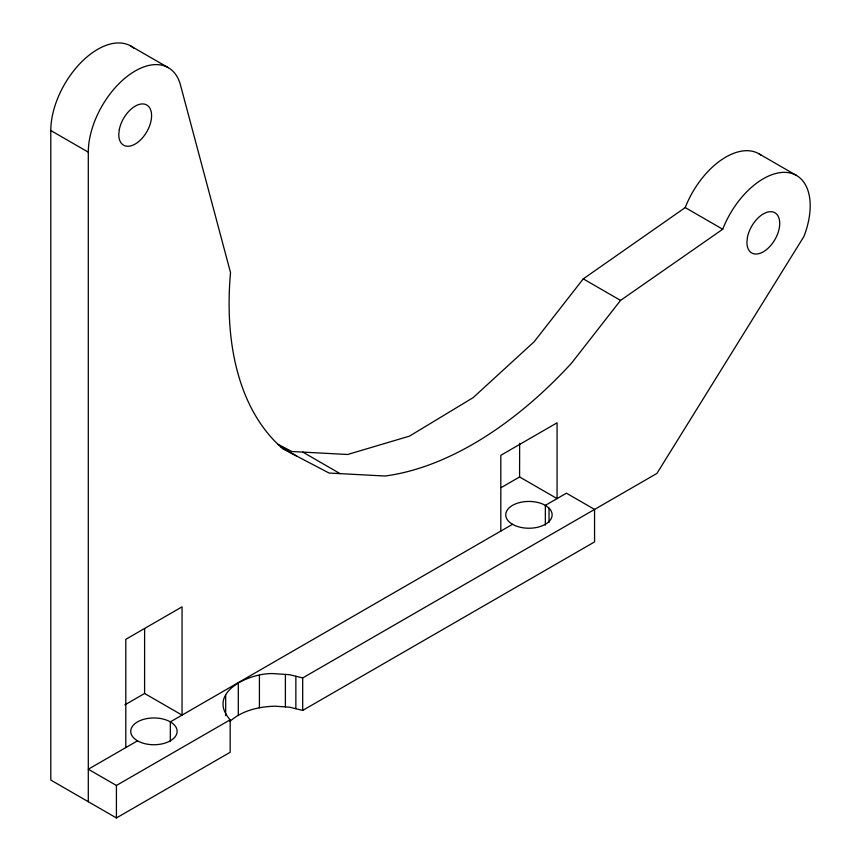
<?xml version="1.0" encoding="UTF-8"?>
<svg xmlns="http://www.w3.org/2000/svg" width="861" height="861" viewBox="0 0 861 861"><rect width="100%" height="100%" fill="white"/><g stroke="black" fill="none" stroke-linecap="round" stroke-linejoin="round"><path stroke-width="1.29" d="M88.296 801.709L88.306 152.171A66.297 38.271 -60 0 1 129.064 74.972A66.297 38.271 -60 0 1 180.455 84.959L230.511 272.55A344.723 199.02 -60 0 0 283.032 448.915L329.074 473.044L384.921 476.025A344.723 199.02 -60 0 0 571.456 363.256L620.544 300.403L722.723 229.241A66.297 38.271 -60 0 1 786.76 172.458A66.297 38.271 -60 0 1 803.916 236.484L656.932 473.421L302.695 677.93L289.533 674.712L275.014 673.722C252.036 671.634 205.133 691.867 230.167 719.807L230.167 752.288L116.418 817.95L50.799 780.066L50.799 130.528A66.297 38.271 -60 0 1 81.881 61.615A66.297 38.271 -60 0 1 133.907 48.194M116.418 817.95L116.418 785.469L88.296 769.239L137.523 740.815A23.204 13.399 0 0 0 176.333 734.81A23.204 13.399 0 0 0 147.92 718.408A23.204 13.399 0 0 0 137.523 740.815M125.803 747.585L125.803 639.325L182.048 606.854L182.048 715.104L144.594 693.482L124.845 704.879M144.594 693.482L144.616 628.681M170.327 741.493L170.327 721.873L512.532 524.306M500.811 531.076L500.811 455.297L557.067 422.816L557.067 498.594L519.592 476.962L501.231 487.574M519.592 476.962L519.624 443.35M549.027 522.423L549.027 508.141L545.347 505.364A23.204 13.399 0 0 0 507.14 510.25A23.204 13.399 0 0 0 530.957 528.18A23.204 13.399 0 0 0 549.027 508.141M761.059 155.163A66.297 38.271 -60 0 0 685.227 207.587L583.263 278.867L534.175 341.731L473.109 397.664L409.492 436.129L347.65 454.49L291.793 451.508L277.985 444.276M229.876 721.453C242.113 710.411 258.935 706.623 275.014 706.203L289.533 707.182L302.695 710.411L594.564 541.903L594.564 509.421L566.441 493.181L545.347 505.364L545.347 525.135M116.418 785.469L230.167 719.807M758.971 153.796L796.468 175.45M685.227 207.587L722.723 229.241M583.263 278.867L620.544 300.403M130.829 46.042L168.326 67.696M50.799 130.528L88.306 152.171M302.814 452.111L340.106 473.647M281.041 447.02L296.851 456.158M302.695 677.93L302.695 710.411M295.861 676.219L295.861 708.7M285.389 674.389L285.389 706.87M259.419 675.336L259.419 707.817M238.303 682.633L238.303 715.104M225.679 694.827L225.679 715.609M119.335 129.354L118.775 134.585A23.204 13.399 -60 0 0 142.108 138.277A23.204 13.399 -60 0 0 145.724 104.504A23.204 13.399 -60 0 0 119.335 129.354M747.477 237.109L746.917 242.339A23.204 13.399 -60 0 0 770.261 246.031A23.204 13.399 -60 0 0 773.867 212.258A23.204 13.399 -60 0 0 747.477 237.109"/></g></svg>
